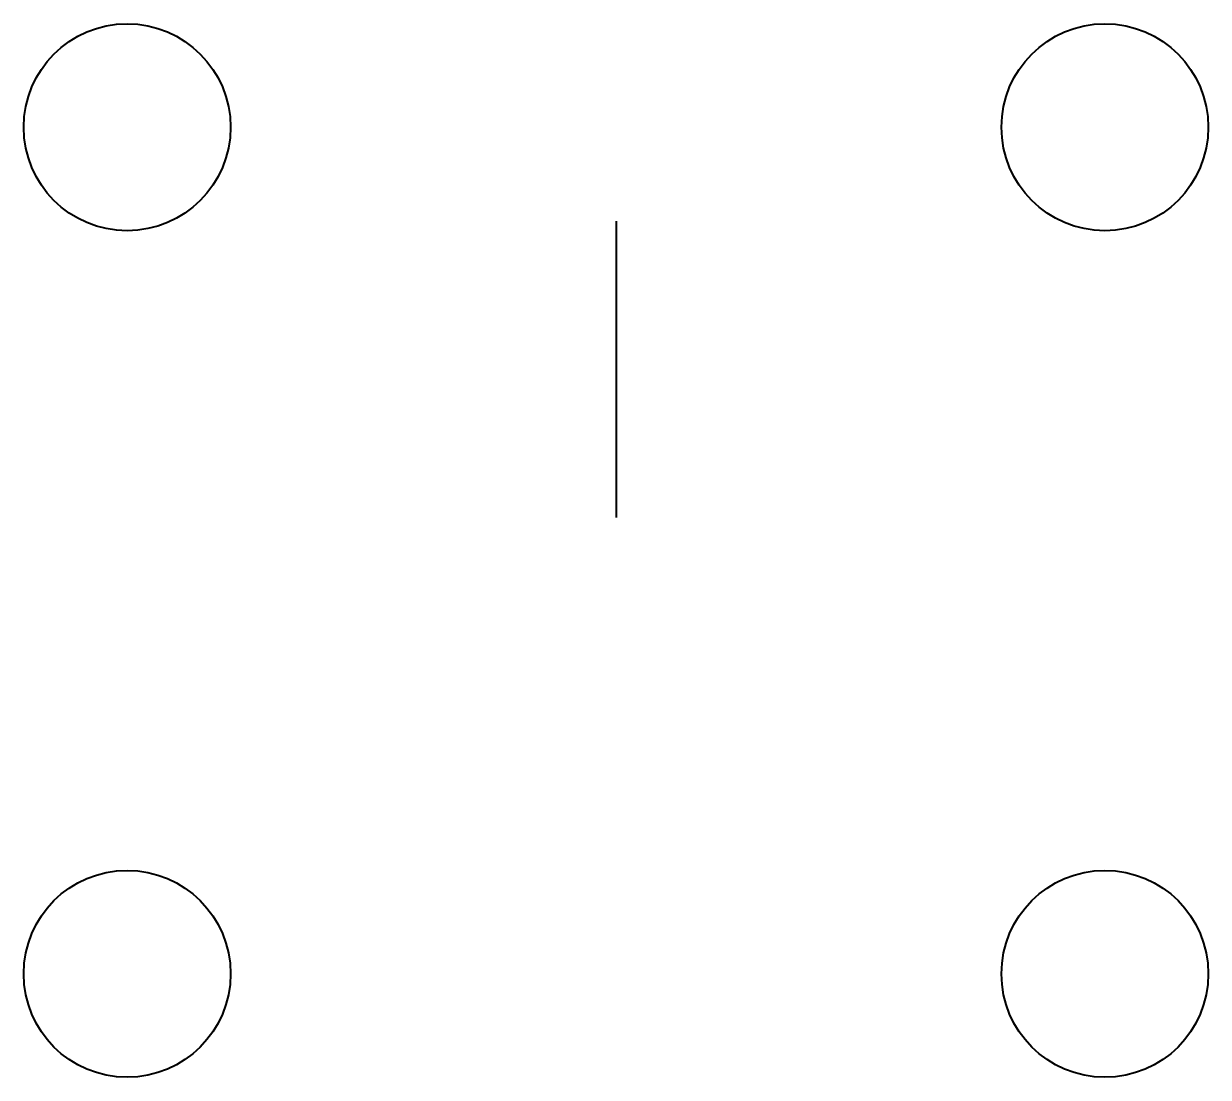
# Model space of a CAD drawing. Header units: inches. Extents: x 5.808 to 6.123, y 7.356 to 7.636.
import ezdxf

# ---------------------------------------------------------------- set-up
doc = ezdxf.new("R2010")
doc.units = ezdxf.units.IN
doc.header["$LTSCALE"] = 0.5
doc.header["$MEASUREMENT"] = 0
doc.layers.add('ModelSketch_Visible', color=7, linetype='Continuous', lineweight=40)

msp = doc.modelspace()

# ---------------------------------------------------------------- linework, layer by layer
at = {"layer": 'ModelSketch_Visible'}
msp.add_line((5.96517, 7.58386), (5.96517, 7.50512), dxfattribs=at)
for centre in [(5.83517, 7.60886), (6.09517, 7.60886), (5.83517, 7.38386), (6.09517, 7.38386)]:
    msp.add_circle(centre, 0.0275, dxfattribs=at)

doc.saveas('drawing.dxf')
